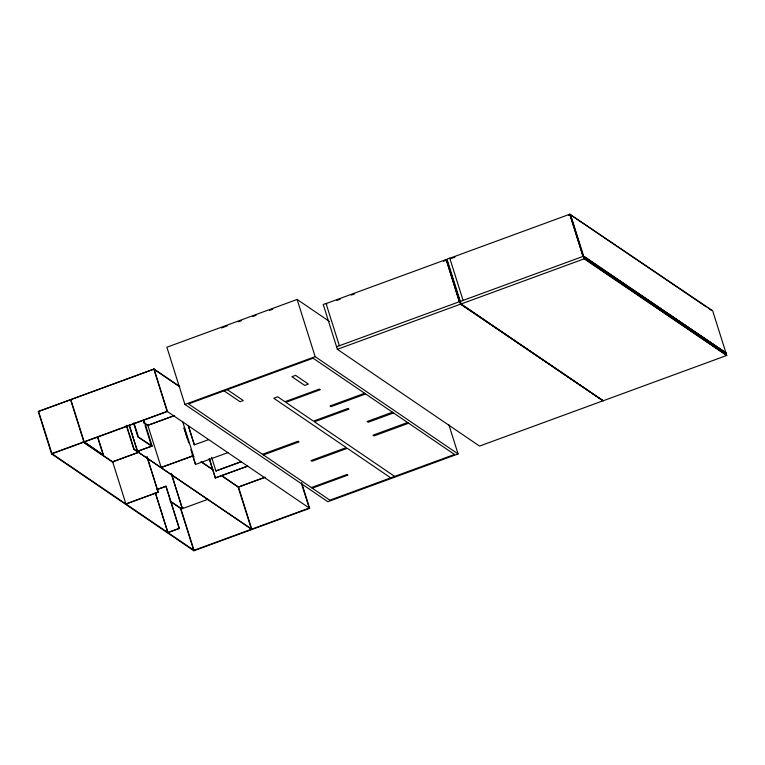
<?xml version="1.0" encoding="UTF-8"?>
<svg xmlns="http://www.w3.org/2000/svg" width="765" height="765" viewBox="0 0 765 765"><rect width="100%" height="100%" fill="white"/><g stroke="black" fill="none" stroke-linecap="round" stroke-linejoin="round"><path stroke-width="1.15" d="M329.648 321.596L297.126 299.45L166.885 347.224L184.92 404.436L327.841 501.716L458.082 453.951L448.883 424.785M221.534 327.975L227.109 325.928M238.25 321.845L241.597 320.611M252.737 316.528L256.084 315.304M269.452 310.399L272.789 309.175M446.875 260.157L446.091 259.565L326.081 303.581L326.837 304.097M463.083 300.406L449.744 258.111L446.942 259.134L461.075 303.982L603.241 400.755L726.75 355.448L712.655 310.743L569.791 214.229L449.791 258.254L450.547 258.771M706.334 306.947L569.896 214.363L583.083 256.39L725.947 352.904L584.546 256.648L583.848 256.906L570.556 214.755L568.711 215.51M336.858 300.425L340.205 299.192M351.336 295.108L354.683 293.884M443.499 261.305L446.846 260.081L460.138 302.242L460.836 301.984M451.666 258.36L455.003 257.136M179.737 386.516L154.052 369.036L38.25 411.503L51.628 453.941L193.87 550.771L309.662 508.295L301.563 482.61M178.541 386L153.851 369.189L70.849 399.626L84.14 441.788L103.189 455.041L83.863 441.893L70.571 399.732L38.604 411.455L51.896 453.616L193.985 550.331L251.465 529.246L238.173 487.095L222.596 476.49M336.571 346.765L459.66 301.62L460.425 302.137M460.272 301.439L583.37 256.285L725.947 352.904M184.92 404.436L315.161 356.662L458.082 453.951M83.863 441.893L51.542 453.664M84.14 441.788L167.143 411.35L309.662 508.295M51.628 453.941L167.43 411.474L154.052 369.036M337.375 349.309L460.884 304.011L603.04 400.784L479.531 446.081L337.375 349.309L323.232 304.47L326.033 303.437L339.373 345.742M461.075 303.982L584.594 258.675L726.75 355.448L584.173 258.838L570.174 214.257M143.897 422.624L147.827 425.302L174.516 415.51M147.903 425.35L174.592 415.567M133.588 423.15L137.901 436.825L152.12 446.062L137.537 451.407L129.275 425.197M126.225 425.206L133.77 449.132L251.742 529.141L309.223 508.065L301.678 484.14M145.12 425.627L151.585 446.138L137.423 451.331L129.161 425.12M139.268 452.019L112.579 461.811L82.993 441.673M139.345 452.077L112.656 461.859L125.948 504.02L158.192 492.191L147.062 456.877L158.192 492.191M188.228 425.464L194.329 444.838L208.692 439.636M161.119 467.463L193.44 455.682L161.195 467.511L147.827 425.302M364.647 393.277L330.011 405.986L331.016 406.664L365.641 393.956M190.848 449.629L195.515 464.441L227.836 452.66M157.657 489.246L166.005 486.263L179.297 528.414L167.917 532.593L155.343 492.708M156.701 489.677L166.005 486.263M125.871 503.972L158.116 492.144M241.118 461.706L215.883 470.953L241.195 461.754M262.481 454.295L298.092 441.233L299.048 441.883L263.437 454.946M392.455 412.211L367.076 421.525L368.156 422.251L393.526 412.947M209.237 458.56L215.338 477.934L247.583 466.105M215.338 477.934L247.659 466.162M407.582 422.51L372.947 435.209L373.999 435.926L408.625 423.217M170.069 500.941L180.693 508.17L182.902 507.358M221.716 475.601L238.451 486.989L264.977 477.255M170.605 501.601L180.483 508.323L182.711 507.511M238.384 487.095L265.111 477.293M171.58 474.463L182.357 508.639L207.669 499.44M179.297 528.414L167.841 532.536L155.266 492.66M311.365 487.573L346.975 474.51L347.855 475.103L312.244 488.166M603.04 400.784L460.463 304.164L446.464 259.584L459.382 301.726L460.138 302.242M708.314 308.285L711.268 310.303M394.654 476.413L314.425 421.802L348.916 409.16L347.932 408.481L313.44 421.132L285.823 402.333L320.315 389.691L319.416 389.079L284.924 401.721L277.724 396.815L273.793 398.259L346.316 447.621L310.982 460.578L311.996 461.266L347.32 448.309L390.733 477.857M227.32 389.681L243.27 400.535L240.047 401.721L224.097 390.858M194.329 444.838L188.286 425.512M192.197 455.5L194.167 456.839M201.052 461.534L212.861 469.567M144.097 423.055L148.037 425.732M202.161 462.576L211.895 469.203M195.515 464.441L192.359 454.238M137.901 436.825L151.585 446.138M133.77 449.132L251.465 529.246M182.357 508.639L171.293 473.372M83.681 442.438L113.316 462.605M569.791 214.229L583.083 256.39M446.091 259.565L459.382 301.726M297.126 299.45L315.161 356.662M238.451 486.989L251.742 529.141M211.57 457.288L215.96 471.011M209.304 458.618L215.414 477.982M182.586 421.448L193.44 455.682M184.097 428.027L188.764 442.839M184.021 427.979L187.253 438.23M153.851 369.189L167.143 411.35M180.693 508.17L193.985 550.331M180.483 508.323L193.87 550.771M165.929 486.205L179.22 528.366M143.858 419.851L152.12 446.062M143.323 419.928L144.403 423.351M134.009 422.997L138.322 436.672M126.866 426.239L134.047 449.026M97.719 436.71L103.466 454.946M97.442 436.815L103.189 455.041M313.115 358.211L188.486 403.92L329.887 500.176L454.515 454.458L313.115 358.211M295.577 375.366L291.924 376.705L304.728 385.417L308.372 384.078L295.577 375.366"/></g></svg>
